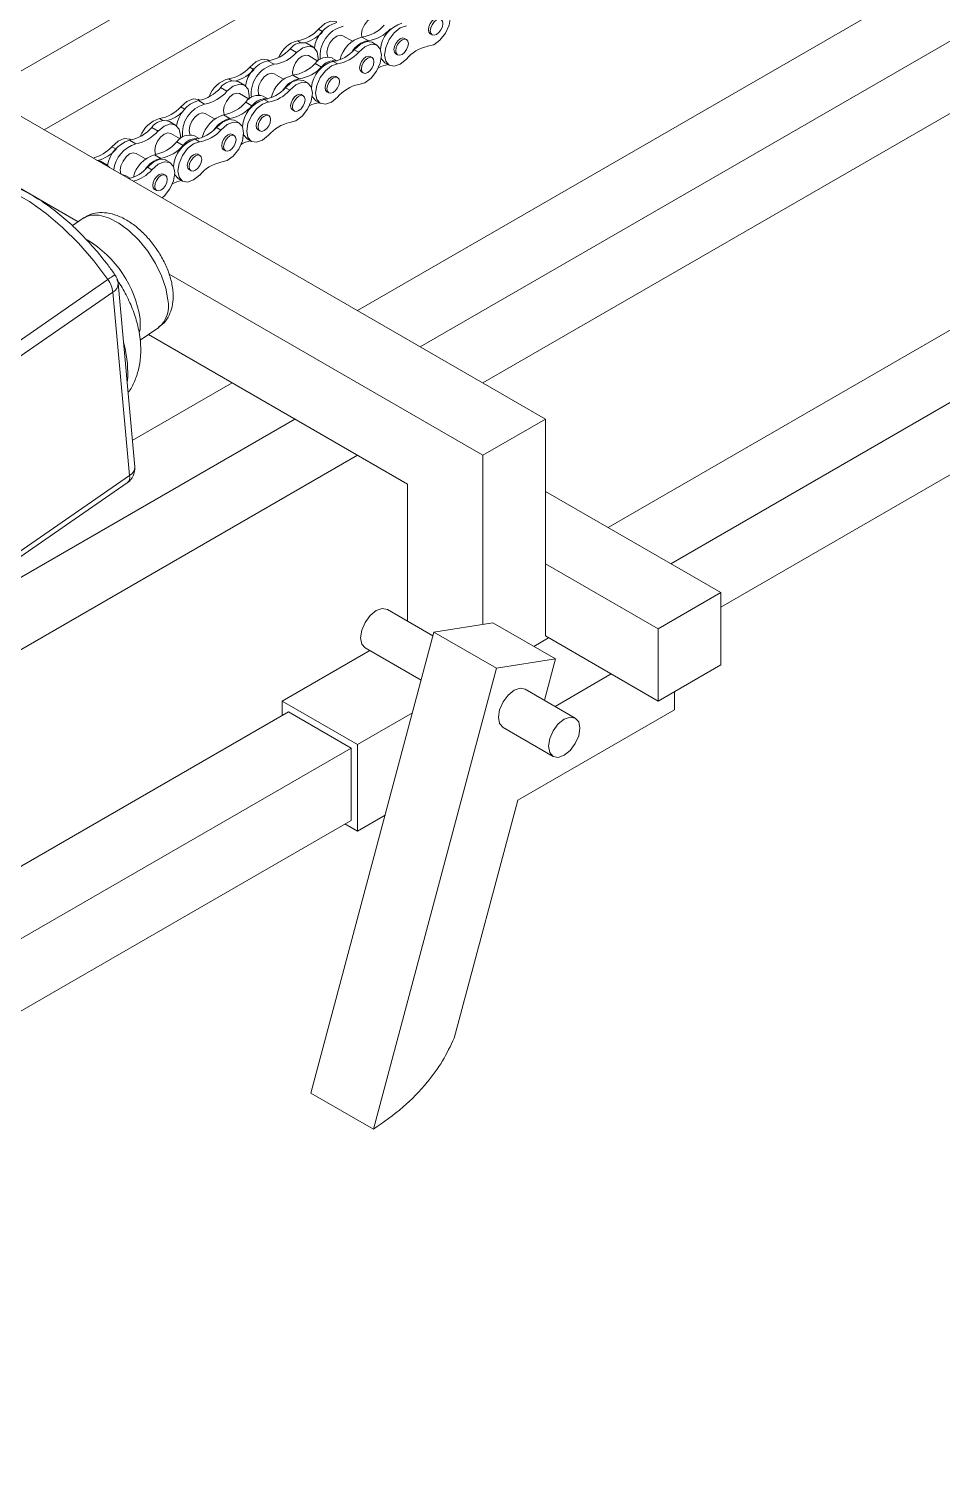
# Model space of a CAD drawing. Header units: millimetres. Extents: x 0 to 1189, y 0 to 841.
# Drawn here: x 783.63 to 804.24, y 651.51 to 684.26 of the extents above; entities that cross this region are included whole.
import ezdxf

# ---------------------------------------------------------------- set-up
doc = ezdxf.new("R2010")
doc.units = ezdxf.units.MM

msp = doc.modelspace()

# ---------------------------------------------------------------- linework, layer by layer
at = {"color": 7, "linetype": 'Continuous', "lineweight": 15}
for p, q in [((798.779, 692.155), (782.564, 682.795)), ((800.193, 691.339), (783.979, 681.978)), ((795.292, 675.447), (770.967, 689.49)), ((807.264, 687.257), (791.05, 677.896)), ((808.678, 686.44), (792.464, 677.08)), ((808.678, 684.807), (793.878, 676.263)), ((790.171, 684.255), (790.259, 684.203)), ((790.934, 683.982), (790.722, 684.105)), ((792.691, 684.148), (792.734, 684.123)), ((789.529, 683.806), (789.671, 683.725)), ((790.054, 683.846), (789.913, 683.928)), ((791.076, 683.732), (790.977, 683.789)), ((791.289, 683.993), (791.148, 684.074)), ((791.486, 683.894), (791.387, 683.951)), ((792.156, 684.021), (792.114, 684.045)), ((789.051, 683.543), (789.026, 683.557)), ((789.027, 683.541), (789.169, 683.459)), ((790.156, 683.533), (789.944, 683.656)), ((790.237, 683.398), (790.095, 683.48)), ((790.584, 683.54), (790.478, 683.601)), ((790.597, 683.468), (790.498, 683.525)), ((791.379, 683.61), (791.337, 683.634)), ((791.665, 683.496), (791.764, 683.439)), ((791.914, 683.699), (791.956, 683.674)), ((788.616, 683.395), (788.704, 683.343)), ((789.379, 683.122), (789.167, 683.245)), ((789.734, 683.133), (789.593, 683.214)), ((790.601, 683.161), (790.559, 683.185)), ((791.137, 683.288), (791.179, 683.263)), ((796.706, 672.997), (814.638, 683.349)), ((787.96, 682.932), (788.101, 682.85)), ((788.499, 682.986), (788.358, 683.068)), ((788.601, 682.673), (788.389, 682.796)), ((789.521, 682.872), (789.422, 682.929)), ((789.932, 683.034), (789.833, 683.091)), ((790.359, 682.839), (790.401, 682.814)), ((787.06, 682.497), (787.149, 682.445)), ((787.457, 682.642), (787.599, 682.56)), ((787.492, 682.647), (787.471, 682.659)), ((788.667, 682.524), (788.526, 682.605)), ((789.029, 682.68), (788.923, 682.741)), ((789.042, 682.608), (788.943, 682.665)), ((789.824, 682.75), (789.782, 682.774)), ((790.11, 682.636), (790.209, 682.579)), ((786.943, 682.088), (786.802, 682.17)), ((787.823, 682.224), (787.611, 682.347)), ((788.165, 682.233), (788.023, 682.315)), ((788.376, 682.136), (788.277, 682.193)), ((789.046, 682.301), (789.004, 682.325)), ((789.582, 682.428), (789.624, 682.403)), ((786.404, 682.034), (786.546, 681.952)), ((787.045, 681.775), (786.833, 681.897)), ((787.473, 681.782), (787.368, 681.843)), ((787.965, 681.974), (787.866, 682.031)), ((788.268, 681.852), (788.226, 681.876)), ((788.804, 681.979), (788.846, 681.954)), ((785.505, 681.598), (785.593, 681.547)), ((785.902, 681.743), (786.043, 681.662)), ((785.936, 681.749), (785.915, 681.76)), ((787.112, 681.625), (786.97, 681.707)), ((787.486, 681.71), (787.387, 681.767)), ((788.026, 681.53), (788.068, 681.505)), ((788.555, 681.776), (788.654, 681.719)), ((798.12, 672.181), (814.638, 681.717)), ((784.741, 679.905), (782.168, 681.391)), ((785.161, 681.296), (785.246, 681.272)), ((785.388, 681.19), (785.246, 681.272)), ((786.267, 681.326), (786.056, 681.448)), ((786.609, 681.335), (786.467, 681.417)), ((786.82, 681.238), (786.721, 681.295)), ((787.491, 681.403), (787.448, 681.427)), ((785.726, 680.969), (785.812, 680.945)), ((785.918, 680.884), (785.812, 680.945)), ((785.868, 680.888), (785.908, 680.882)), ((786.41, 681.076), (786.311, 681.133)), ((786.713, 680.954), (786.67, 680.978)), ((786.999, 680.878), (787.098, 680.821)), ((787.248, 681.081), (787.291, 681.056)), ((786.47, 680.632), (786.513, 680.607)), ((784.853, 679.983), (784.608, 679.814)), ((799.251, 671.201), (814.638, 680.083)), ((779.362, 674.41), (785.413, 678.599)), ((793.877, 674.631), (786.797, 678.719)), ((785.528, 678.314), (779.477, 674.125)), ((785.905, 674.171), (785.528, 678.314)), ((786.02, 674.37), (785.644, 678.514)), ((786.144, 677.228), (786.561, 677.516)), ((792.18, 673.978), (786.329, 677.356)), ((788.221, 676.263), (785.966, 674.962)), ((789.635, 675.447), (779.841, 669.792)), ((795.292, 675.447), (793.877, 674.631)), ((795.292, 672.181), (795.292, 675.447)), ((791.05, 674.63), (777.25, 666.664)), ((793.877, 670.811), (793.877, 674.631)), ((779.85, 669.852), (785.849, 674.005)), ((779.853, 669.982), (785.905, 674.171)), ((792.18, 673.978), (792.18, 670.881)), ((799.251, 671.528), (795.292, 673.814)), ((795.292, 672.181), (795.292, 670.548)), ((797.837, 670.712), (795.292, 672.181)), ((797.837, 670.712), (799.251, 671.528)), ((799.251, 669.895), (799.251, 671.528)), ((792.752, 670.551), (791.723, 671.144)), ((792.775, 670.638), (794.104, 670.846)), ((795.518, 670.03), (794.104, 670.846)), ((797.837, 669.079), (797.837, 670.712)), ((792.775, 670.638), (789.999, 660.225)), ((794.189, 669.821), (792.775, 670.638)), ((795.362, 670.507), (795.027, 670.314)), ((797.837, 669.079), (795.292, 670.548)), ((789.352, 669.079), (791.327, 670.219)), ((791.223, 670.278), (792.485, 669.55)), ((794.189, 669.821), (795.518, 670.03)), ((795.27, 669.097), (795.518, 670.03)), ((794.189, 669.821), (791.413, 659.409)), ((796.777, 669.691), (795.509, 668.959)), ((799.251, 669.895), (797.837, 669.079)), ((789.352, 669.079), (791.049, 668.099)), ((789.352, 668.752), (789.352, 669.079)), ((795.966, 668.695), (794.834, 669.348)), ((798.203, 668.882), (798.203, 669.29)), ((780.697, 663.756), (789.493, 668.834)), ((789.493, 668.834), (790.908, 668.017)), ((791.049, 668.099), (792.289, 668.815)), ((794.668, 666.84), (798.203, 668.882)), ((794.335, 668.482), (795.466, 667.829)), ((791.049, 668.099), (791.049, 666.139)), ((765.14, 653.142), (790.908, 668.017)), ((790.908, 668.017), (790.908, 666.384)), ((793.235, 661.467), (794.668, 666.84)), ((791.049, 666.139), (791.671, 666.499)), ((765.14, 651.509), (790.908, 666.384)), ((791.049, 666.139), (790.766, 666.302)), ((791.413, 659.409), (789.999, 660.225))]:
    msp.add_line(p, q, dxfattribs=at)
at = {"color": 8, "linetype": 'Continuous', "lineweight": 15}
for p, q in [((789.692, 683.99), (789.767, 683.947)), ((788.137, 683.13), (788.212, 683.087)), ((786.581, 682.232), (786.656, 682.189))]:
    msp.add_line(p, q, dxfattribs=at)
at = {"color": 7, "linetype": 'Continuous', "lineweight": 15, "flags": 128}
for points in [[(792.631, 684.592), (792.769, 684.716), (792.911, 684.774), (793.033, 684.758), (793.116, 684.671), (793.145, 684.525), (793.116, 684.346), (793.033, 684.163), (792.911, 684.006), (792.769, 683.901), (792.631, 683.865)], [(790.171, 684.255), (790.309, 684.378), (790.451, 684.437), (790.573, 684.421), (790.581, 684.417)], [(791.499, 684.516), (791.438, 684.529), (791.358, 684.506), (791.276, 684.444), (791.205, 684.353), (791.157, 684.248), (791.137, 684.144), (791.144, 684.074)], [(792.691, 684.148), (792.691, 684.148), (792.661, 684.183), (792.65, 684.239), (792.661, 684.308), (792.691, 684.379), (792.737, 684.441), (792.791, 684.484), (792.846, 684.503), (792.891, 684.494)], [(792.975, 684.378), (792.965, 684.434), (792.934, 684.47), (792.888, 684.479), (792.834, 684.46), (792.78, 684.416), (792.734, 684.354), (792.703, 684.284), (792.692, 684.215), (792.703, 684.159), (792.734, 684.123), (792.78, 684.114), (792.834, 684.133), (792.888, 684.177), (792.934, 684.239), (792.965, 684.309), (792.975, 684.378)], [(790.722, 684.105), (790.661, 684.118), (790.581, 684.095), (790.499, 684.033), (790.428, 683.942), (790.379, 683.837), (790.36, 683.733), (790.373, 683.646), (790.382, 683.626)], [(792.152, 683.576), (792.016, 683.465), (791.88, 683.417), (791.765, 683.438), (791.687, 683.527), (791.66, 683.668), (791.687, 683.841), (791.765, 684.018), (791.88, 684.173), (792.016, 684.282), (792.152, 684.328)], [(789.671, 683.725), (789.812, 683.83), (789.951, 683.87), (790.066, 683.839), (790.14, 683.74), (790.161, 683.59), (790.156, 683.533)], [(790.977, 683.789), (791.115, 683.913), (791.257, 683.971), (791.38, 683.956), (791.387, 683.951)], [(791.076, 683.732), (791.214, 683.856), (791.356, 683.914), (791.479, 683.898), (791.561, 683.811), (791.59, 683.665), (791.561, 683.486), (791.479, 683.303), (791.356, 683.146), (791.214, 683.041), (791.076, 683.005)], [(791.872, 683.79), (791.883, 683.859), (791.914, 683.93), (791.96, 683.992), (792.014, 684.035), (792.068, 684.054), (792.114, 684.045)], [(791.914, 683.699), (791.914, 683.699), (791.883, 683.734), (791.872, 683.79)], [(792.197, 683.929), (792.187, 683.985), (792.156, 684.021), (792.11, 684.03), (792.056, 684.011), (792.002, 683.967), (791.956, 683.905), (791.925, 683.835), (791.915, 683.766), (791.925, 683.71), (791.956, 683.674), (792.002, 683.665), (792.056, 683.684), (792.11, 683.728), (792.156, 683.79), (792.187, 683.86), (792.197, 683.929)], [(788.616, 683.395), (788.754, 683.518), (788.896, 683.577), (789.018, 683.561), (789.026, 683.557)], [(789.944, 683.656), (789.883, 683.669), (789.803, 683.646), (789.721, 683.584), (789.65, 683.493), (789.602, 683.388), (789.582, 683.284), (789.589, 683.214)], [(790.597, 682.716), (790.461, 682.605), (790.325, 682.557), (790.21, 682.578), (790.132, 682.667), (790.105, 682.808), (790.132, 682.981), (790.21, 683.158), (790.325, 683.313), (790.461, 683.422), (790.597, 683.468)], [(791.137, 683.288), (791.137, 683.288), (791.106, 683.323), (791.095, 683.379), (791.106, 683.448), (791.137, 683.519), (791.182, 683.581), (791.237, 683.624), (791.291, 683.643), (791.337, 683.634)], [(791.42, 683.518), (791.41, 683.574), (791.379, 683.61), (791.333, 683.619), (791.279, 683.6), (791.225, 683.556), (791.179, 683.494), (791.148, 683.424), (791.138, 683.355), (791.148, 683.299), (791.179, 683.263), (791.225, 683.254), (791.279, 683.273), (791.333, 683.317), (791.379, 683.379), (791.41, 683.449), (791.42, 683.518)], [(791.665, 683.496), (791.588, 683.584), (791.585, 683.592)], [(789.167, 683.245), (789.106, 683.259), (789.026, 683.235), (788.944, 683.173), (788.873, 683.082), (788.824, 682.977), (788.805, 682.873), (788.818, 682.786), (788.827, 682.766)], [(789.422, 682.929), (789.56, 683.053), (789.702, 683.111), (789.825, 683.096), (789.833, 683.091)], [(790.317, 682.93), (790.328, 682.999), (790.359, 683.07), (790.405, 683.132), (790.459, 683.175), (790.513, 683.194), (790.559, 683.185)], [(790.643, 683.069), (790.632, 683.125), (790.601, 683.161), (790.555, 683.17), (790.501, 683.151), (790.447, 683.107), (790.401, 683.045), (790.37, 682.975), (790.36, 682.906), (790.37, 682.85), (790.401, 682.814), (790.447, 682.805), (790.501, 682.824), (790.555, 682.868), (790.601, 682.93), (790.632, 683), (790.643, 683.069)], [(788.389, 682.796), (788.32, 682.809), (788.239, 682.781), (788.158, 682.715), (788.089, 682.622), (788.043, 682.516), (788.027, 682.413), (788.043, 682.329), (788.048, 682.318)], [(788.101, 682.85), (788.242, 682.962), (788.382, 683.009), (788.5, 682.986), (788.579, 682.894), (788.607, 682.748), (788.601, 682.673)], [(789.521, 682.872), (789.659, 682.996), (789.801, 683.054), (789.924, 683.038), (790.006, 682.951), (790.035, 682.805), (790.006, 682.626), (789.924, 682.443), (789.801, 682.286), (789.659, 682.181), (789.521, 682.145)], [(789.582, 682.428), (789.582, 682.428), (789.551, 682.463), (789.54, 682.519), (789.551, 682.588), (789.582, 682.659), (789.627, 682.721), (789.682, 682.764), (789.736, 682.783), (789.782, 682.774)], [(790.359, 682.839), (790.359, 682.839), (790.328, 682.874), (790.317, 682.93)], [(787.06, 682.497), (787.199, 682.62), (787.341, 682.679), (787.463, 682.663), (787.471, 682.659)], [(789.042, 681.856), (788.906, 681.745), (788.77, 681.697), (788.655, 681.718), (788.577, 681.807), (788.55, 681.948), (788.577, 682.121), (788.655, 682.298), (788.77, 682.453), (788.906, 682.562), (789.042, 682.608)], [(789.865, 682.658), (789.855, 682.714), (789.824, 682.75), (789.778, 682.759), (789.724, 682.74), (789.67, 682.696), (789.624, 682.634), (789.593, 682.564), (789.583, 682.495), (789.593, 682.439), (789.624, 682.403), (789.67, 682.394), (789.724, 682.413), (789.778, 682.457), (789.824, 682.519), (789.855, 682.589), (789.865, 682.658)], [(790.11, 682.636), (790.033, 682.724), (790.03, 682.732)], [(787.611, 682.347), (787.542, 682.36), (787.461, 682.332), (787.38, 682.266), (787.311, 682.173), (787.265, 682.067), (787.249, 681.964), (787.265, 681.88), (787.272, 681.867)], [(787.866, 682.031), (788.005, 682.155), (788.147, 682.213), (788.269, 682.197), (788.277, 682.193)], [(787.965, 681.974), (788.104, 682.098), (788.246, 682.156), (788.368, 682.14), (788.45, 682.052), (788.479, 681.907), (788.45, 681.728), (788.368, 681.545), (788.246, 681.388), (788.104, 681.283), (787.965, 681.247)], [(788.762, 682.07), (788.773, 682.139), (788.804, 682.21), (788.85, 682.272), (788.904, 682.315), (788.958, 682.334), (789.004, 682.325)], [(789.088, 682.209), (789.077, 682.265), (789.046, 682.301), (789, 682.31), (788.946, 682.291), (788.892, 682.247), (788.846, 682.185), (788.816, 682.115), (788.805, 682.046), (788.816, 681.99), (788.846, 681.954), (788.892, 681.945), (788.946, 681.964), (789, 682.008), (789.046, 682.07), (789.077, 682.14), (789.088, 682.209)], [(786.833, 681.897), (786.765, 681.911), (786.683, 681.883), (786.602, 681.817), (786.533, 681.724), (786.487, 681.618), (786.471, 681.515), (786.487, 681.431), (786.493, 681.42)], [(786.546, 681.952), (786.686, 682.064), (786.826, 682.111), (786.944, 682.087), (787.023, 681.996), (787.051, 681.85), (787.046, 681.775)], [(788.026, 681.53), (788.026, 681.53), (787.995, 681.565), (787.985, 681.621), (787.995, 681.69), (788.026, 681.761), (788.072, 681.823), (788.126, 681.866), (788.18, 681.885), (788.226, 681.876)], [(788.31, 681.76), (788.299, 681.816), (788.268, 681.852), (788.222, 681.861), (788.168, 681.842), (788.114, 681.798), (788.068, 681.736), (788.038, 681.666), (788.027, 681.597), (788.038, 681.541), (788.068, 681.505), (788.114, 681.496), (788.168, 681.515), (788.222, 681.559), (788.268, 681.621), (788.299, 681.691), (788.31, 681.76)], [(788.555, 681.776), (788.478, 681.864), (788.478, 681.865)], [(788.804, 681.979), (788.804, 681.979), (788.773, 682.014), (788.762, 682.07)], [(785.505, 681.598), (785.643, 681.722), (785.785, 681.781), (785.907, 681.765), (785.915, 681.76)], [(787.486, 680.958), (787.351, 680.847), (787.215, 680.799), (787.099, 680.82), (787.022, 680.909), (786.995, 681.05), (787.022, 681.222), (787.099, 681.4), (787.215, 681.555), (787.351, 681.664), (787.486, 681.71)], [(785.302, 681.214), (785.389, 681.189), (785.451, 681.128)], [(786.056, 681.448), (785.987, 681.462), (785.906, 681.434), (785.824, 681.368), (785.756, 681.275), (785.71, 681.169), (785.693, 681.066), (785.71, 680.982), (785.711, 680.978)], [(786.311, 681.133), (786.449, 681.257), (786.591, 681.315), (786.713, 681.299), (786.721, 681.295)], [(786.41, 681.076), (786.548, 681.2), (786.69, 681.258), (786.812, 681.242), (786.895, 681.154), (786.924, 681.009), (786.895, 680.83), (786.812, 680.647), (786.69, 680.49), (786.638, 680.443)], [(787.207, 681.172), (787.217, 681.241), (787.248, 681.312), (787.294, 681.374), (787.348, 681.417), (787.402, 681.436), (787.448, 681.427)], [(787.248, 681.081), (787.248, 681.081), (787.217, 681.116), (787.207, 681.172)], [(787.532, 681.311), (787.521, 681.367), (787.491, 681.403), (787.445, 681.412), (787.391, 681.393), (787.336, 681.349), (787.291, 681.287), (787.26, 681.217), (787.249, 681.148), (787.26, 681.092), (787.291, 681.056), (787.336, 681.047), (787.391, 681.066), (787.445, 681.11), (787.491, 681.172), (787.521, 681.242), (787.532, 681.311)], [(785.413, 678.599), (785.095, 679.022), (784.753, 679.416), (784.393, 679.774), (784.021, 680.09), (783.644, 680.359), (783.269, 680.575), (782.903, 680.736), (782.55, 680.837), (782.219, 680.878), (781.915, 680.858), (781.642, 680.776)], [(786.47, 680.632), (786.47, 680.632), (786.44, 680.667), (786.429, 680.723), (786.44, 680.792), (786.47, 680.863), (786.516, 680.925), (786.57, 680.968), (786.624, 680.987), (786.67, 680.978)], [(786.754, 680.862), (786.743, 680.918), (786.713, 680.954), (786.667, 680.963), (786.613, 680.944), (786.559, 680.9), (786.513, 680.838), (786.482, 680.768), (786.471, 680.699), (786.482, 680.643), (786.513, 680.607), (786.559, 680.598), (786.613, 680.617), (786.667, 680.661), (786.713, 680.723), (786.743, 680.793), (786.754, 680.862)], [(786.999, 680.878), (786.923, 680.966), (786.922, 680.967)], [(791.723, 671.144), (791.609, 671.167), (791.473, 671.12), (791.338, 671.011), (791.223, 670.856), (791.147, 670.679), (791.12, 670.507), (791.147, 670.367), (791.223, 670.278), (791.223, 670.278)], [(794.834, 669.348), (794.72, 669.371), (794.584, 669.324), (794.449, 669.214), (794.334, 669.06), (794.258, 668.883), (794.231, 668.711), (794.258, 668.571), (794.334, 668.482), (794.335, 668.482)], [(796.069, 668.466), (796.042, 668.607), (795.966, 668.695), (795.851, 668.718), (795.716, 668.671), (795.581, 668.561), (795.466, 668.407), (795.389, 668.23), (795.362, 668.058), (795.389, 667.917), (795.466, 667.829), (795.581, 667.807), (795.716, 667.854), (795.851, 667.963), (795.966, 668.118), (796.042, 668.295), (796.069, 668.466)]]:
    msp.add_lwpolyline(points, dxfattribs=at)
at = {"color": 8, "linetype": 'Continuous', "lineweight": 15, "flags": 128}
for points in [[(786.767, 678.137), (786.72, 678.401), (786.625, 678.68), (786.487, 678.963), (786.313, 679.236), (786.111, 679.486), (785.889, 679.702), (785.659, 679.873), (785.431, 679.991), (785.216, 680.052), (785.024, 680.052), (784.864, 679.991), (784.853, 679.983)], [(786.143, 677.705), (786.141, 677.47), (786.132, 677.417)], [(785.859, 676.701), (785.804, 677.037), (785.764, 677.194)], [(785.848, 676.27), (785.863, 676.394), (785.859, 676.701)]]:
    msp.add_lwpolyline(points, dxfattribs=at)
at = {"color": 7, "linetype": 'Continuous', "lineweight": 15}
for centre, radius, start, end in [((789.558, 684.799), 0.82, 279.405, 318.4059), ((789.6, 684.822), 0.915, 286.978, 317.0174), ((790.759, 683.733), 0.691, 104.8571, 171.7739), ((790.895, 683.649), 0.691, 104.3719, 186.6331), ((791.036, 684.894), 0.827, 277.781, 317.9619), ((791.177, 684.812), 0.827, 277.781, 317.9619), ((792.24, 683.735), 0.676, 106.0349, 174.5953), ((788.915, 684.36), 0.827, 277.7798, 317.9626), ((789.858, 683.379), 0.634, 105.1905, 158.3643), ((789.803, 683.608), 0.338, 71.0599, 144.0932), ((790.364, 684.333), 0.82, 279.405, 318.4059), ((791.322, 683.414), 0.683, 104.7881, 167.1864), ((791.397, 683.445), 0.558, 101.095, 148.6473), ((792.818, 683.012), 0.873, 102.3854, 139.7463), ((789.205, 682.872), 0.692, 104.8597, 172.1642), ((789.34, 682.789), 0.691, 104.3722, 186.6327), ((789.057, 684.278), 0.827, 277.7798, 317.9626), ((789.481, 684.034), 0.827, 277.7798, 317.9626), ((790.685, 682.875), 0.676, 106.0351, 174.5951), ((790.369, 683.282), 0.338, 71.0599, 144.0932), ((790.527, 683.173), 0.368, 82.6142, 142.2808), ((790.463, 684.276), 0.82, 279.405, 318.4059), ((791.816, 682.837), 0.62, 97.0382, 118.3241), ((788.306, 682.512), 0.641, 105.3317, 160.4314), ((788.003, 683.939), 0.82, 279.4049, 318.406), ((788.045, 683.962), 0.915, 286.9784, 317.0171), ((789.767, 682.554), 0.683, 104.7849, 167.1899), ((789.842, 682.585), 0.558, 101.0959, 148.647), ((789.622, 683.952), 0.827, 277.7798, 317.9626), ((787.294, 683.506), 0.88, 280.7356, 319.259), ((787.435, 683.424), 0.88, 280.7356, 319.259), ((788.25, 682.733), 0.352, 72.1989, 145.5729), ((788.809, 683.473), 0.82, 279.4049, 318.406), ((788.908, 683.416), 0.82, 279.4049, 318.406), ((791.263, 682.152), 0.873, 102.3854, 139.7464), ((786.447, 683.041), 0.82, 279.405, 318.4059), ((787.663, 681.965), 0.707, 106.9011, 171.6134), ((787.793, 681.888), 0.699, 106.1048, 186.3022), ((787.859, 683.179), 0.88, 280.7356, 319.259), ((788.001, 683.098), 0.88, 280.7356, 319.259), ((789.13, 682.013), 0.677, 105.9874, 177.173), ((788.816, 682.406), 0.352, 72.1989, 145.5729), ((788.976, 682.297), 0.383, 83.5057, 143.7796), ((790.261, 681.977), 0.62, 97.0379, 118.3239), ((786.751, 681.614), 0.641, 105.3317, 160.4315), ((786.694, 681.835), 0.352, 72.1989, 145.5729), ((786.505, 683.03), 0.879, 286.6572, 312.85), ((788.227, 681.645), 0.7, 106.8977, 166.6183), ((788.301, 681.671), 0.579, 103.6017, 148.0114), ((789.708, 681.292), 0.873, 102.3847, 139.747), ((785.738, 682.608), 0.88, 280.7356, 319.259), ((785.879, 682.526), 0.88, 280.7356, 319.259), ((787.26, 681.508), 0.352, 72.1989, 145.5729), ((787.253, 682.575), 0.82, 279.405, 318.4059), ((787.352, 682.518), 0.82, 279.405, 318.4059), ((784.866, 682.175), 0.86, 284.4115, 317.8997), ((784.965, 682.118), 0.86, 284.4115, 317.8997), ((786.107, 681.067), 0.707, 106.9011, 171.6134), ((786.249, 680.984), 0.708, 106.8956, 172.8142), ((786.304, 682.281), 0.88, 280.7356, 319.259), ((786.445, 682.2), 0.88, 280.7356, 319.259), ((787.574, 681.115), 0.677, 105.9875, 177.173), ((787.421, 681.399), 0.383, 83.5057, 143.7796), ((788.763, 681.071), 0.673, 101.1488, 120.4651), ((786.671, 680.747), 0.7, 106.8977, 166.6183), ((786.745, 680.773), 0.579, 103.6012, 148.0121), ((788.153, 680.394), 0.873, 102.3847, 139.747), ((785.673, 681.71), 0.86, 284.4115, 317.8997), ((785.772, 681.653), 0.86, 284.4115, 317.8997), ((787.208, 680.173), 0.673, 101.1488, 120.4651), ((784.915, 678.232), 0.619, 7.6705, 36.3921), ((785.246, 678.478), 0.4, 5.1867, 35.0151), ((785.622, 674.334), 0.4, 304.695, 5.1867)]:
    msp.add_arc(centre, radius, start, end, dxfattribs=at)
at = {"color": 8, "linetype": 'Continuous', "lineweight": 15}
for centre, radius, start, end in [((783.653, 677.333), 2.518, 8.5024, 59.0753), ((787.403, 675.83), 3.409, 122.4536, 125.699), ((785.417, 678.512), 0.227, 299.3535, 0.4861), ((786.15, 677.998), 0.633, 310.4494, 12.7051), ((785.799, 674.365), 0.221, 298.5483, 1.2919), ((785.739, 674.134), 0.17, 310.6679, 12.4871)]:
    msp.add_arc(centre, radius, start, end, dxfattribs=at)
at = {"color": 7, "linetype": 'Continuous', "lineweight": 15}
for points, knots in [([(785.573, 678.707), (785.522, 678.779), (785.373, 678.986), (785.107, 679.312), (784.773, 679.67), (784.422, 679.994), (784.059, 680.278), (783.689, 680.517), (783.316, 680.708), (782.944, 680.845), (782.579, 680.923), (782.229, 680.938), (781.931, 680.895), (781.761, 680.83), (781.691, 680.803)], [0, 0, 0, 0, 0.046732, 0.135062, 0.223549, 0.312267, 0.401337, 0.490883, 0.580998, 0.671674, 0.762504, 0.852341, 0.939668, 1, 1, 1, 1]), ([(786.883, 678.337), (786.877, 678.386), (786.86, 678.526), (786.792, 678.761), (786.671, 679.036), (786.512, 679.3), (786.322, 679.542), (786.108, 679.754), (785.874, 679.928), (785.635, 680.049), (785.401, 680.11), (785.185, 680.113), (784.995, 680.072), (784.895, 680.003), (784.851, 679.973)], [0, 0, 0, 0, 0.051422, 0.144797, 0.237325, 0.329043, 0.420637, 0.51293, 0.606909, 0.703846, 0.789198, 0.86765, 0.941847, 1, 1, 1, 1]), ([(785.868, 676.044), (785.871, 676.047), (785.935, 676.121), (786.019, 676.298), (786.115, 676.565), (786.161, 676.869), (786.158, 677.153), (786.116, 677.459), (786.037, 677.768), (785.897, 678.119), (785.755, 678.4), (785.649, 678.552), (785.617, 678.598)], [0, 0, 0, 0, 0.004433, 0.110863, 0.218394, 0.330085, 0.461907, 0.541918, 0.675742, 0.809784, 0.942843, 1, 1, 1, 1]), ([(786.564, 677.527), (786.605, 677.557), (786.702, 677.627), (786.803, 677.789), (786.872, 677.987), (786.893, 678.173), (786.886, 678.293), (786.883, 678.337)], [0, 0, 0, 0, 0.1682785, 0.3932484, 0.6201117, 0.8619538, 1, 1, 1, 1]), ([(791.413, 659.409), (791.637, 659.566), (792.056, 659.859), (792.585, 660.398), (792.98, 660.938), (793.151, 661.292), (793.235, 661.467)], [0, 0, 0, 0, 0.3224228, 0.6020333, 0.8032842, 1, 1, 1, 1])]:
    msp.add_open_spline(points, degree=3, knots=knots, dxfattribs=at)

doc.saveas('drawing.dxf')
